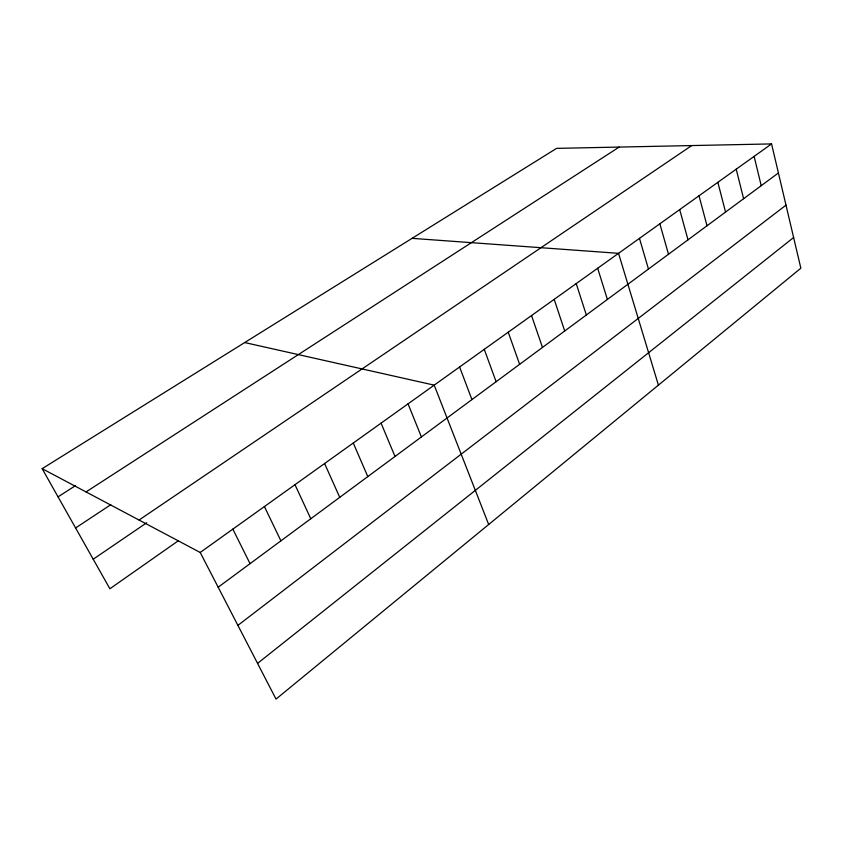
<?xml version="1.0" encoding="UTF-8"?>
<svg xmlns="http://www.w3.org/2000/svg" width="843" height="843" viewBox="0 0 843 843"><rect width="100%" height="100%" fill="white"/><g stroke="black" fill="none" stroke-linecap="round" stroke-linejoin="round"><path stroke-width="1.26" d="M257.568 663.378L793.621 237.515M237.905 625.369L785.992 205.144M218.179 587.223L778.416 172.973M200.202 552.471L771.566 143.911L800.85 268.2L276.03 699.089L200.202 552.471L42.15 468.666L556.591 148.368L771.566 143.911M178.063 540.953L109.885 588.772L42.15 468.666M93.215 559.215L146.671 522.786M139.053 520.036L691.724 145.565M75.596 527.971L110.76 504.736M86.039 491.933L619.162 147.072M58.041 496.843L75.385 485.726M412.069 238.348L618.541 253.332L658.415 385.146M244.712 342.553L434.208 385.146L488.677 524.504M232.847 529.13L250.055 563.661M264.417 506.548L280.909 540.848M294.987 484.693L310.782 518.751M324.587 463.524L339.74 497.349M353.27 443.018L367.801 476.601M381.068 423.133L395.009 456.474M408.033 403.85L421.416 436.948M459.604 366.979L471.932 399.593M484.272 349.339L496.116 381.71M508.245 332.205L519.625 364.334M531.533 315.545L542.481 347.432M554.188 299.349L564.705 330.993M576.222 283.596L586.338 314.997M597.666 268.264L607.392 299.434M639.468 238.369L648.467 269.065M659.848 223.795L668.499 254.249M679.69 209.612L688.004 239.823M699.016 195.787L707.014 225.766M717.857 182.32L725.538 212.067M736.213 169.19L743.61 198.716M754.116 156.398L761.229 185.681"/></g></svg>
